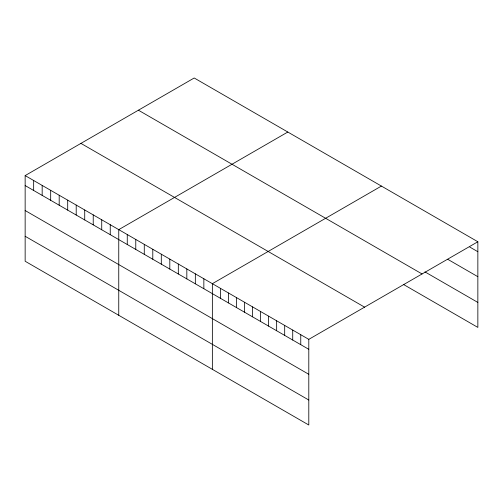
<?xml version="1.0" encoding="UTF-8"?>
<svg xmlns="http://www.w3.org/2000/svg" width="503" height="503" viewBox="0 0 503 503"><rect width="100%" height="100%" fill="white"/><g stroke="black" fill="none" stroke-linecap="round" stroke-linejoin="round"><path stroke-width="0.75" d="M25.15 175.591L308.798 339.355L308.798 425.01L25.15 261.246L25.15 175.591L194.202 77.99L477.85 241.754L477.85 327.409L403.513 284.484M287.804 132.031L118.752 229.638L118.752 315.287M381.412 186.072L212.36 283.679L212.36 369.328M308.798 339.355L477.85 241.754M469.815 247.074L477.85 251.714M447.714 259.29L477.85 276.694M424.941 271.884L477.85 302.429M138.413 110.201L422.061 273.965M80.939 143.386L364.587 307.151M25.15 185.557L308.798 349.315M25.15 210.531L308.798 374.295M25.15 236.265L308.798 400.03M300.763 334.715L300.763 344.674M292.721 330.075L292.721 340.034M284.685 325.435L284.685 335.394M276.65 320.795L276.65 330.754M268.615 316.154L268.615 326.114M260.579 311.514L260.579 321.474M252.544 306.874L252.544 316.833M244.502 302.234L244.502 312.2M236.467 297.594L236.467 307.559M228.431 292.96L228.431 302.919M220.396 288.32L220.396 298.279M203.847 278.763L203.847 288.722M195.34 273.852L195.34 283.811M186.827 268.935L186.827 278.901M178.32 264.025L178.32 273.984M169.813 259.114L169.813 269.074M161.3 254.197L161.3 264.157M152.793 249.287L152.793 259.246M144.279 244.376L144.279 254.336M135.772 239.459L135.772 249.419M127.265 234.549L127.265 244.508M110.245 224.722L110.245 234.681M101.732 219.811L101.732 229.77M93.225 214.894L93.225 224.854M84.718 209.984L84.718 219.943M76.205 205.073L76.205 215.032M67.698 200.156L67.698 210.116M59.191 195.246L59.191 205.205M50.677 190.335L50.677 200.295M42.17 185.418L42.17 195.378M33.657 180.508L33.657 190.467"/></g></svg>
